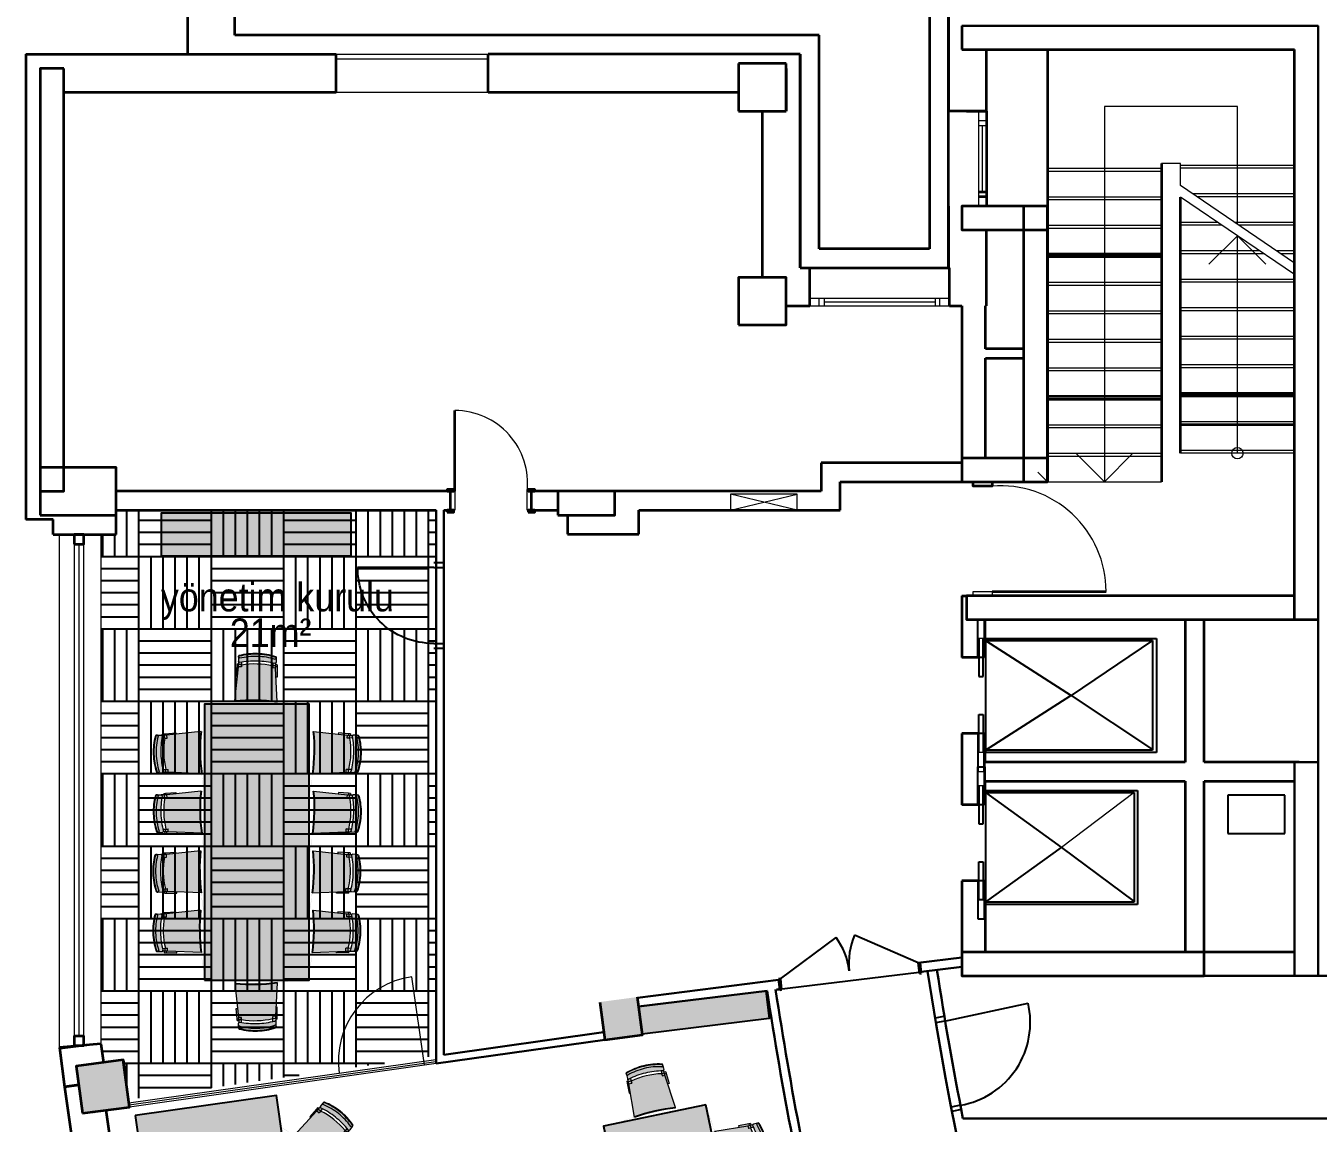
# Model space of a CAD drawing. Header units: millimetres. Extents: x -2729 to 15248, y -12439 to 5292.
# Drawn here: x 948 to 2308, y -7822 to -6667 of the extents above; entities that cross this region are included whole.
import ezdxf

# ---------------------------------------------------------------- set-up
doc = ezdxf.new("R2010")
doc.units = ezdxf.units.MM
doc.layers.add('0_штамп_Ном_пера__21', color=7, linetype='Continuous', lineweight=20, true_color=0x320033)
doc.layers.add('pencere_Ном_пера__135', color=7, linetype='Continuous', lineweight=35, true_color=0x583767)
for name, color, linetype, lineweight in [('0_штамп_Ном_пера__80', 7, 'Continuous', 13), ('CAM', 155, 'Continuous', 15), ('dk-olcu_Ном_пера__80', 7, 'Continuous', 13), ('DUVAR', 7, 'Continuous', 30), ('DUVAR 2_Ном_пера__60', 7, 'Continuous', 35), ('EXTERIOR_WALLS_Ном_пера__60', 7, 'Continuous', 35), ('kap __Ном_пера__60', 7, 'Continuous', 35), ('kap __Ном_пера__80', 7, 'Continuous', 13), ('KAPI_Ном_пера__60', 7, 'Continuous', 35), ('kolon_Ном_пера__60', 7, 'Continuous', 35), ('merdiven_Ном_пера__80', 7, 'Continuous', 13), ('pencere_Ном_пера__80', 7, 'Continuous', 13), ('Двери ArchiCAD_Ном_пера__60', 7, 'Continuous', 35), ('Стены внутренние_Ном_пера__60', 7, 'Continuous', 35)]:
    doc.layers.add(name, color=color, linetype=linetype, lineweight=lineweight)
for name, color, linetype in [('kapı ABD', 55, 'Continuous'), ('MOBILYA', 31, 'Continuous'), ('tefris', 39, 'Continuous')]:
    doc.layers.add(name, color=color, linetype=linetype)
doc.styles.add('Мой Ариал', font='arial.ttf', dxfattribs={"width": 0.9})

# ---------------------------------------------------------------- blocks, each defined once
blk = doc.blocks.new('sertyaet')
at = {"layer": 'kapı ABD', "color": 7}
for p, q in [((4408.905169430538, 2175.948132553147), (4399.666374105183, 2179.774966876204)), ((4410.818586592068, 2180.567530215823), (4401.57979126671, 2184.394364538884)), ((4408.905169430538, 2175.948132553147), (4482.8155320334, 2145.333457968668)), ((4376.377077684535, 2097.418372287605), (4367.138282359168, 2101.245206610665)), ((4378.290494846061, 2102.037769950284), (4369.051699520697, 2105.864604273344))]:
    blk.add_line(p, q, dxfattribs=at)
blk.add_arc((4409.355935714396, 2174.859886477371), 79.17147385156554, 246.8972202174689, 338.1027797896597, dxfattribs=at)
blk = doc.blocks.new('werthweh')
at = {"layer": 'tefris'}
h = blk.add_hatch(color=33, dxfattribs=at)
h.set_gradient(color1=(172, 159, 128), one_color=1, tint=1, name='CYLINDER')
edge = h.paths.add_edge_path()
edge.add_arc((3074.963479945199, 2907.706757010726), 1.000000000322502, 135.9198651219342, 209.0851883190068, ccw=False)
edge.add_line((3074.245112409204, 2908.40242078287), (3074.607665794523, 2908.775921569359))
edge.add_arc((3075.08507538859, 2908.313616648635), 0.6645643386708584, 135.9208749033025, 190.4980348977033)
edge.add_arc((3075.876435349044, 2908.437709668001), 1.465455549507305, 189.6311548908907, 216.7881603447243)
edge.add_arc((3131.601697050406, 2939.381490993477), 65.19265888915255, 209.2166267770967, 226.0513048660129)
edge.add_arc((3131.814921519279, 2939.175012697521), 65.19265889155162, 225.7904450153103, 242.6251231029097)
edge.add_arc((3102.678083287218, 2882.484034116503), 1.465455549671043, 235.0535896590864, 262.2105938187545)
edge.add_arc((3102.579487946735, 2881.689094732389), 0.6645643387304098, 261.3437119697361, 310.8879991276033)
edge.add_line((3103.014500121208, 2881.186690345095), (3102.692940090406, 2880.85462413371))
edge.add_arc((3101.974560293133, 2881.550275244649), 1.000000000639786, 242.75657152385412, 315.9208749672316, ccw=False)
edge.add_arc((3131.814921516385, 2939.1750127), 65.89265889140889, 225.7904451112644, 242.6251231022774, ccw=False)
edge.add_arc((3131.59940757435, 2939.383708032961), 65.89265888954323, 209.2166269307797, 226.0513049567278, ccw=False)
edge = h.paths.add_edge_path()
edge.add_ellipse((3209.650204902602, 2928.864554595355), major_axis=(-118.5714304107026, 67.18162519085979), ratio=0.4041072946590581, start_angle=46.37594376438021, end_angle=65.98905813693194)
edge.add_line((3136.602816991131, 2912.432165607031), (3110.312035887108, 2889.153905768165))
edge.add_line((3110.31203588689, 2889.153905768332), (3108.156896497069, 2891.240859101002))
edge.add_line((3108.156896498142, 2891.240859101214), (3106.556898943162, 2889.588585568839))
edge.add_arc((3149.815568538937, 2957.979411833838), 80.92352941115409, 214.155983761245, 237.6857661215534, ccw=False)
edge.add_line((3082.850365657447, 2912.54507222461), (3084.450363212749, 2914.197345757318))
edge.add_line((3084.450363212818, 2914.197345757544), (3082.295223822996, 2916.284299090214))
edge.add_line((3082.295223823836, 2916.284299090424), (3105.363241263338, 2944.022287008769))
edge.add_arc((3366.282977860762, 3152.490426610633), 333.9731638541579, 218.6239527454665, 219.3951087613593)
edge = h.paths.add_edge_path()
edge.add_arc((3105.662768793749, 2885.358986867364), 0.9999999998522109, -44.08063425837139, 58.30244060203199, ccw=False)
edge.add_line((3106.381130266091, 2884.663316834405), (3103.328303523682, 2881.510746501771))
edge.add_arc((3102.609923727191, 2882.206397612209), 0.9999999997303294, 315.9208749567206, 422.2309168647017)
edge.add_arc((3133.925108341763, 2941.354144676994), 65.92605708649384, 225.7905111407088, 242.0995007133053, ccw=False)
edge.add_arc((3133.709594398466, 2941.562840010133), 65.92605708363632, 209.7422491713375, 226.0512388350273, ccw=False)
edge.add_arc((3075.598843379081, 2908.362879378996), 1.000000000070661, 29.61083271740932, 135.9190590619381)
edge.add_line((3074.880485630215, 2909.058553257179), (3077.933308648033, 2912.211119745079))
edge.add_arc((3078.651688444467, 2911.515468634189), 1.000000000003936, 33.53932524433611, 135.9208749358668, ccw=False)
edge.add_arc((3150.658198421584, 2959.06519790407), 85.28971260177101, 213.4377279427269, 226.0216417953086)
edge.add_arc((3150.873712361185, 2958.856502569679), 85.28971260111754, 225.8201081957324, 238.404021754937)
edge = h.paths.add_edge_path()
edge.add_arc((3131.601697050415, 2939.381490993484), 65.19265888916432, 209.2166267770984, 226.0513048660115, ccw=False)
edge.add_arc((3075.876435348687, 2908.437709667294), 1.46545554879815, 188.1927807105479, 216.7881603309657, ccw=False)
edge.add_arc((3075.085075388967, 2908.313616648809), 0.6645643388196559, 135.9208749366627, 187.3259007134366, ccw=False)
edge.add_line((3074.607665794523, 2908.775921569359), (3074.880463582784, 2909.058530489602))
edge.add_line((3074.880463582784, 2909.058530489602), (3074.880485624161, 2909.058553251125))
edge.add_arc((3075.598843377799, 2908.362879378564), 0.9999999995867733, 29.869738392917327, 135.9190594835396, ccw=False)
edge.add_arc((3133.709594394, 2941.562840014743), 65.92605708385638, 209.7383219667484, 226.0512388406021)
edge.add_arc((3133.925108339655, 2941.35414467888), 65.92605708637612, 225.7905111431648, 242.1034279162774)
edge.add_arc((3102.609923727279, 2882.206397612728), 1.000000000027572, -44.07912506819417, 61.97201178499017, ccw=False)
edge.add_line((3103.328303523682, 2881.510746501771), (3103.014500119811, 2881.186690344628))
edge.add_arc((3102.579487945973, 2881.689094732401), 0.6645643386766952, 264.51585215946847, 310.8879990593118, ccw=False)
edge.add_arc((3102.678083287645, 2882.484034116829), 1.465455550183933, 235.0535896527054, 263.6489706465581, ccw=False)
edge.add_arc((3131.814921519271, 2939.175012697509), 65.19265889153615, 225.7904450153082, 242.6251231029117, ccw=False)
h.paths.add_polyline_path([(3117.495961682261, 2895.514663580959), (3118.486941973532, 2894.555036732847), (3110.568087234714, 2887.09620402885), (3109.407627563312, 2888.219948131278), (3110.31203588689, 2889.153905768332)], flags=17)
h.paths.add_polyline_path([(3087.430830770724, 2924.628569369356), (3088.421811061766, 2923.668942521012), (3082.295223823836, 2916.284299090424), (3081.390815499792, 2915.350341452903), (3080.230355828156, 2916.474085554864)], flags=17)
h.paths.add_polyline_path([(3079.999513277638, 2913.913581859706), (3078.839053606237, 2915.037325961202), (3080.230355828156, 2916.474085554864), (3081.390815499792, 2915.350341452903)], flags=17)
h.paths.add_polyline_path([(3109.407627563312, 2888.219948131278), (3110.568087234714, 2887.09620402885), (3109.176785012329, 2885.659444435884), (3108.016325340461, 2886.783188537382)], flags=17)
edge = h.paths.add_edge_path()
edge.add_line((3106.489606700458, 2889.375344498934), (3108.572908110538, 2887.357956277358))
edge.add_line((3108.572908110538, 2887.357956277358), (3106.662428913026, 2885.385056880456))
edge.add_arc((3105.662768793596, 2885.358986867037), 0.9999999999895637, 1.493870990475127, 58.5032485309781)
edge.add_arc((3150.873712375544, 2958.85650254446), 85.2897125873838, 237.04131516381898, 238.401667317626, ccw=False)
edge.add_line((3104.473196922889, 2887.293053501206), (3106.489606700459, 2889.375344498934))
h = blk.add_hatch(color=33, dxfattribs=at)
h.set_gradient(color1=(172, 159, 128), one_color=1, tint=1, name='CYLINDER')
h.paths.add_polyline_path([(3084.378525233914, 2914.266910869083), (3082.639397456166, 2912.470961377177), (3080.556096047251, 2914.48834960015), (3082.295223823836, 2916.284299090424)])
h.paths.add_polyline_path([(3080.556096047251, 2914.48834960015), (3082.639397456166, 2912.470961377177), (3080.622987678595, 2910.38867038038, -0.0059357249099136), (3079.487126840599, 2912.065052738332, 0.254011277546088), (3078.645616849041, 2912.515450201617)])
h.paths.add_polyline_path([(3110.31203588689, 2889.153905768332), (3108.572908110538, 2887.357956277358), (3106.489606700458, 2889.375344498934), (3108.228734477278, 2891.171293990607)])
at = {"layer": 'tefris', "color": 250, "lineweight": 9}
for p, q in [((3105.201957106093, 2943.89478611815), (3082.295223826507, 2916.284299090612)), ((3080.230355829217, 2916.474085556069), (3087.430830772392, 2924.628569371013)), ((3087.430830772392, 2924.628569371013), (3088.421811064296, 2923.668942521589)), ((3074.880463584571, 2909.058530490202), (3077.933308649825, 2912.211119746213)), ((3074.880463584571, 2909.058530490202), (3077.933308649825, 2912.211119746213)), ((3082.295223826507, 2916.284299090612), (3078.645616851137, 2912.515450202613)), ((3078.839053608769, 2915.037325962233), (3080.230355829217, 2916.474085556069)), ((3078.839053608769, 2915.037325962233), (3079.999513279859, 2913.913581860421)), ((3080.230355829217, 2916.474085556069), (3081.390815502146, 2915.35034145281)), ((3082.639397458903, 2912.470961378327), (3080.55609604831, 2914.488349600613)), ((3080.669465022848, 2910.436666256242), (3084.378525236094, 2914.266910869295)), ((3084.450363214976, 2914.197345758908), (3082.295223826507, 2916.284299090612)), ((3082.850365660987, 2912.545072225707), (3084.450363214976, 2914.197345758908)), ((3136.838648446657, 2912.640974385538), (3110.312035889456, 2889.153905768988)), ((3074.880463584571, 2909.058530490202), (3074.245100150561, 2908.402408122237)), ((3103.328303525745, 2881.510746501984), (3106.38114859104, 2884.663335758036)), ((3103.328303525745, 2881.510746501984), (3106.38114859104, 2884.663335758036)), ((3104.519674267669, 2887.341049376324), (3108.22873447999, 2891.17129399043)), ((3108.572908112855, 2887.35795627729), (3106.489606702423, 2889.375344499744)), ((3106.556898945484, 2889.588585569274), (3108.156896500693, 2891.240859101056)), ((3110.312035889456, 2889.153905768988), (3106.662428915254, 2885.385056880188)), ((3109.176785013898, 2885.659444436984), (3108.016325344056, 2886.783188538079)), ((3110.312035889456, 2889.153905768988), (3108.156896500693, 2891.240859101056)), ((3109.176785013898, 2885.659444436984), (3110.568087237272, 2887.096204028488)), ((3110.568087237272, 2887.096204028488), (3109.407627565014, 2888.219948131102)), ((3110.568087237272, 2887.096204028488), (3118.486941976303, 2894.555036732775)), ((3118.486941976303, 2894.555036732775), (3117.49596168452, 2895.514663582326)), ((3103.328303525745, 2881.510746501984), (3102.692940092204, 2880.854624133162))]:
    blk.add_line(p, q, dxfattribs=at)
for centre, radius, start, end in [((3107.510810516947, 2941.979271581456), 3, 136.3315956124872, 140.3195802875353), ((3078.651688446715, 2911.515468635287), 1, 33.33849894069846, 135.9208749458433), ((3150.658198423319, 2959.065197904264), 85.28971260092196, 213.4400825717848, 226.0216417446789), ((3149.815568541346, 2957.979411834905), 80.92352941175771, 214.1559837553538, 237.6857661175508), ((3074.963479946792, 2907.706757011299), 1, 135.9208749458433, 209.0851779133031), ((3131.599407578018, 2939.383708033319), 65.89265889045396, 209.2166267595225, 226.0513048900678), ((3075.085075391878, 2908.313616648886), 0.6645643387296895, 140.9537506679857, 187.3258982091408), ((3075.876435350207, 2908.437709669726), 1.465455548318734, 188.1927796162741, 216.7881602468465), ((3131.601697054548, 2939.381490993586), 65.19265889045396, 209.2166267595225, 226.0513048900678), ((3075.598843380883, 2908.362879379349), 1, 29.61083361709276, 135.9208749458433), ((3133.709594400749, 2941.56284001241), 65.92605708526092, 209.7422491520582, 226.0512388026402), ((3150.873712364109, 2958.856502569352), 85.28971260092196, 225.8201081412654, 238.4016673079449), ((3131.814921517761, 2939.175012699334), 65.89265889045396, 225.7904450189759, 242.6251231087378), ((3131.814921517761, 2939.175012699334), 65.19265889045396, 225.7904450189759, 242.6251231087378), ((3133.925108340076, 2941.354144678664), 65.92605708526092, 225.7905110805637, 242.0995007247601), ((3105.662768795224, 2885.358986868734), 1, 315.9208749458434, 58.50325093625437), ((3101.974560295382, 2881.550275244829), 1, 242.7565719802266, 315.9208749458434), ((3102.678083292972, 2882.484034114922), 1.465455548318734, 235.0535896366317, 263.6489702812406), ((3102.579487948534, 2881.689094732097), 0.6645643387296895, 264.5158516753202, 310.8879992007007), ((3102.609923729392, 2882.206397612795), 1, 315.9208749458434, 62.23091626661753)]:
    blk.add_arc(centre, radius, start, end, dxfattribs=at)
at = {"layer": 'tefris'}
blk.add_arc((3253.509485701989, 3061.137188825556), 188.8470544351489, 218.3166343154709, 231.8439089461342, dxfattribs=at)
blk = doc.blocks.new('eetyyhet')
h = blk.add_hatch(color=256)
h.dxf.hatch_style = 1
h.set_gradient(color1=(127, 95, 63), color2=(226, 212, 197), one_color=1, tint=0.8299999833106995, name='SPHERICAL')
h.paths.add_polyline_path([(1629.262219303519, 4792.727208262066), (1629.262219303521, 4502.480572165319), (1519.262219303519, 4502.480572165319), (1519.262219303519, 4792.727208262068)])
at = {"layer": 'MOBILYA', "color": 7}
blk.add_lwpolyline([(1519.262219303519, 4502.480572165319), (1629.262219303519, 4502.480572165319), (1629.262219303519, 4792.727208262066), (1519.262219303519, 4792.727208262068)], close=True, dxfattribs=at)
at = {"color": 183, "xscale": -1}
for p, rotation in [((1506.160933884053, 9075.048355979703), 134.0746321733803), ((5912.521793389321, 4809.044731043678), 44.07463217338869), ((5912.521793389315, 4746.343220299043), 44.07463217338869), ((5912.02968330579, 4683.572476803723), 44.07463217338869), ((5912.029683305793, 4620.870966059257), 44.07463217338869)]:
    blk.add_blockref('werthweh', p, dxfattribs=dict(at, rotation=rotation))
at = {"color": 183}
for p, rotation in [((-2763.323120920099, 4809.044731043788), 315.9253678266096), ((-2763.323120920104, 4746.343220299153), 315.9253678266096), ((-2763.815231003631, 4683.572476803834), 315.9253678266096), ((-2763.815231003624, 4620.870966059364), 315.9253678266096), ((1506.160933883268, 220.1594244476864), 45.92536782660955)]:
    blk.add_blockref('werthweh', p, dxfattribs=dict(at, rotation=rotation))
blk = doc.blocks.new('ryyryr')
h = blk.add_hatch(color=256)
h.dxf.hatch_style = 1
h.set_gradient(color1=(127, 95, 63), color2=(226, 212, 197), one_color=1, tint=0.8299999833106995, name='SPHERICAL')
h.paths.add_polyline_path([(1080.193665658878, 4809.553351685255), (1087.210444760196, 4760.04815184682), (1235.726044275499, 4781.098489150775), (1228.709265174181, 4830.603688989209)])
h = blk.add_hatch(color=256)
h.dxf.hatch_style = 1
h.set_gradient(color1=(127, 95, 63), color2=(226, 212, 197), one_color=1, tint=0.8299999833106995, name='SPHERICAL')
h.paths.add_polyline_path([(1181.086789182903, 4596.530507329219), (1260.295108924398, 4607.757353891328), (1235.726044275499, 4781.098489150775), (1156.517724534004, 4769.871642588667)])
at = {"layer": 'MOBILYA', "color": 7}
for points in [[(1080.193665658878, 4809.553351685255), (1087.210444760196, 4760.04815184682), (1235.726044275499, 4781.098489150775), (1228.709265174181, 4830.603688989209)], [(1181.086789182903, 4596.530507329219), (1260.295108924398, 4607.757353891328), (1235.726044275499, 4781.098489150775), (1156.517724534004, 4769.871642588667)]]:
    blk.add_lwpolyline(points, close=True, dxfattribs=at)
at = {"color": 183, "rotation": 323.4731526087931}
blk.add_blockref('werthweh', (-3101.893238153521, 4192.010121638296), dxfattribs=at)

msp = doc.modelspace()

# ---------------------------------------------------------------- hatches: boundary and pattern name
at = {"true_color": 0xaeaea2}
h = msp.add_hatch(dxfattribs=at)
h.set_pattern_fill('AR-PARQ1', color=253, scale=0.25)
h.set_pattern_definition([(90, (-3.637978807091713e-12, -12635.68044379394), (-76.2, 76.2), [76.2, -76.2]), (90, (12.69999999999641, -12635.68044379394), (-76.2, 76.2), [76.2, -76.2]), (90, (25.39999999999645, -12635.68044379394), (-76.2, 76.2), [76.2, -76.2]), (90, (38.09999999999627, -12635.68044379394), (-76.2, 76.2), [76.2, -76.2]), (90, (50.79999999999632, -12635.68044379394), (-76.2, 76.2), [76.2, -76.2]), (90, (63.49999999999636, -12635.68044379394), (-76.2, 76.2), [76.2, -76.2]), (90, (76.19999999999641, -12635.68044379394), (-76.2, 76.2), [76.2, -76.2]), (0, (-3.637978807091713e-12, -12559.48044379393), (76.2, -76.2), [76.2, -76.2]), (0, (-3.637978807091713e-12, -12546.78044379394), (76.2, -76.2), [76.2, -76.2]), (0, (-3.637978807091713e-12, -12534.08044379394), (76.2, -76.2), [76.2, -76.2]), (0, (-3.637978807091713e-12, -12521.38044379394), (76.2, -76.2), [76.2, -76.2]), (0, (-3.637978807091713e-12, -12508.68044379394), (76.2, -76.2), [76.2, -76.2]), (0, (-3.637978807091713e-12, -12495.98044379393), (76.2, -76.2), [76.2, -76.2]), (0, (-3.637978807091713e-12, -12483.28044379394), (76.2, -76.2), [76.2, -76.2])])
h.paths.add_polyline_path([(1042.808442850214, -7176.87086107568), (1379.673054464005, -7176.870861075665), (1379.673054464005, -7751.092587320951), (1055.799679990154, -7796.997824203102), (1050.317538058709, -7755.356821482044), (1029.383348560751, -7758.11285975507), (1026.784305139819, -7738.371164576252), (1026.784305125253, -7202.492994731349), (1042.808442850244, -7202.513001645978)])
h = msp.add_hatch(color=256)
h.dxf.hatch_style = 1
h.set_gradient(color1=(127, 95, 63), color2=(226, 212, 197), one_color=1, tint=0.8299999833106995, name='SPHERICAL')
h.paths.add_polyline_path([(1090.107072863396, -7224.821664574457), (1290.107072863396, -7224.821664574457), (1290.107072863396, -7179.821664574457), (1090.107072863396, -7179.821664574457)])
h = msp.add_hatch(color=256)
h.dxf.hatch_style = 1
h.set_gradient(color1=(127, 95, 63), color2=(226, 212, 197), one_color=1, tint=0.8299999833106995, name='SPHERICAL')
h.paths.add_polyline_path([(1245.886398970959, -7381.028903833281), (1245.886398970962, -7671.275539930028), (1135.88639897096, -7671.275539930028), (1135.88639897096, -7381.028903833279)])
h = msp.add_hatch(color=256)
h.dxf.hatch_style = 1
h.set_gradient(color1=(127, 95, 63), color2=(226, 212, 197), one_color=1, tint=0.8299999833106995, name='SPHERICAL')
h.paths.add_polyline_path([(1592.775801121102, -7699.022039236007), (1726.573959860837, -7682.703891630294), (1730.141253301207, -7711.892936458692), (1596.343094561473, -7728.211084064405)])
h = msp.add_hatch(color=7)
h.paths.add_polyline_path([(1007.350191767643, -7811.444956453735), (1056.922364646084, -7804.918656177288), (1050.396064371478, -7755.34648329699), (1000.823891493051, -7761.872783573431)])
h.paths.add_polyline_path([(1556.948689931315, -7734.045812904573), (1596.606428234106, -7728.824772609404), (1591.385387927116, -7689.167034313923), (1551.72764963892, -7694.388074609094)])
h.paths.add_polyline_path([(1133.686679382251, -8429.819124634872), (1181.98290232634, -8416.878190795738), (1169.041968490822, -8368.581967850761), (1120.745745532196, -8381.522901689888)])
h.paths.add_polyline_path([(1339.656366351697, -9026.41279542078), (1385.850277603702, -9007.27865098531), (1366.716133174657, -8961.084739740587), (1320.522221922594, -8980.21888417597)])
h.paths.add_polyline_path([(1621.735054260232, -9591.018085694639), (1665.036263181881, -9566.018121178056), (1640.036298663497, -9522.716912261834), (1596.735089741818, -9547.716876778399)])
h.paths.add_polyline_path([(1975.09629855293, -10113.97444240205), (2014.763909457597, -10083.5364141291), (1984.325881182853, -10043.86880323258), (1944.65827027817, -10074.30683150462)])
h.paths.add_polyline_path([(2393.693990333744, -10586.33393728817), (2429.049279398674, -10550.97864836239), (2393.693990464697, -10515.62335930383), (2358.33870141432, -10550.97864823052)])
h.paths.add_polyline_path([(2870.365807036021, -11000.01436843431), (2900.803835456285, -10960.34675765056), (2861.13622466799, -10929.90872923028), (2830.698196247741, -10969.57634001403)])
h.paths.add_polyline_path([(3396.955761770452, -11347.93754895867), (3434.455708788167, -11282.98573572444), (3391.154499968364, -11257.98577104689), (3353.654552950636, -11322.93758428114)])
at = {"layer": 'EXTERIOR_WALLS_Ном_пера__60', "linetype": 'Continuous'}
h = msp.add_hatch(dxfattribs=at)
h.set_pattern_fill('КИРПИЧ_ОБЫКНОВЕННЫЙ_0002', color=256, scale=0.09999985860578, angle=3.801e-12, style=0, pattern_type=2)
h.set_pattern_definition([(45.00000000000378, (-3877.010405512806, 44984.85107721344), (-9.192374820745883, 9.192374820744664), [])])
h.paths.add_polyline_path([(1007.479720830098, -7811.427903630442), (1007.514343818296, -7811.68669133119), (1032.283006233625, -7808.293817561644), (1032.26574038155, -7808.164762299763)], flags=0)

# ---------------------------------------------------------------- linework, layer by layer
for p, q in [((1949.552175844812, -7331.870635343882), (1949.552175844812, -7291.870691988818)), ((1957.807164671972, -7331.870635343889), (1957.807165224945, -7291.870699562182)), ((1950.822174025186, -7311.870663665954), (1950.822174025186, -7351.870607021002)), ((1955.267167758309, -7351.870607021002), (1955.26716775828, -7311.870663665947)), ((1957.807126924363, -7311.870663343069), (2137.80687201564, -7311.870663343063)), ((1957.807126924363, -7311.870663343069), (1957.807126924377, -7431.676945479296)), ((1957.807126924363, -7313.991475854636), (2133.553388069671, -7313.991475854614)), ((1957.807126924363, -7313.991475854636), (2047.806999440884, -7371.870578374334)), ((2133.553388069671, -7313.991475854614), (2047.806999440884, -7371.870578374334)), ((2133.553388069671, -7313.991475854614), (2133.553388069671, -7429.246645825848)), ((2137.80687201564, -7311.677115413854), (2137.806872015655, -7431.676945479288)), ((1955.26716775828, -7331.870635343882), (1950.822174025186, -7331.870635343889)), ((1955.26716775828, -7331.870635343882), (1950.822174025186, -7331.870635343889)), ((1953.044670920845, -7331.870635343882), (1953.094670852424, -7331.870635343882)), ((1957.807164148103, -7331.870635343882), (1956.537165953207, -7331.870635343882)), ((1950.822174025186, -7351.870607021002), (1955.267167758309, -7351.870607021002)), ((1957.807126924363, -7429.246645825863), (2047.533773940606, -7371.694868898912)), ((2047.806999440884, -7371.870578374334), (2133.553388069671, -7428.614775495777)), ((1950.822174025172, -7431.870493731293), (1950.822174025172, -7391.870550377061)), ((1950.822174025172, -7391.870550377061), (1955.267167758294, -7391.870550377061)), ((1955.267167758294, -7391.870550377061), (1955.267167758294, -7431.870493731288)), ((1949.552175844826, -7411.870522054173), (1949.552175844826, -7451.870465409315)), ((1955.267167758294, -7411.87052205418), (1950.822174025172, -7411.870522054173)), ((1955.267167758294, -7411.87052205418), (1950.822174025172, -7411.870522054173)), ((1953.044670920815, -7411.87052205418), (1953.094670852409, -7411.870522054173)), ((1957.807164148089, -7411.870522054166), (1956.537165953191, -7411.870522054173)), ((1957.807163260437, -7441.87048923008), (1957.80716362422, -7411.870522054173)), ((2133.553388069671, -7429.246645825848), (1957.807126924363, -7429.246645825863)), ((2137.806872015655, -7431.676945479288), (1957.807126924377, -7431.676945479296)), ((1949.552173851228, -7486.870418156008), (1949.552173851199, -7446.870474800859)), ((1949.552173851199, -7446.870474800859), (1956.537163959609, -7446.870474800852)), ((1957.80716267836, -7486.870418156008), (1957.80716298395, -7461.870461206329)), ((1950.822172060693, -7466.870446477966), (1950.822172060678, -7506.870389833034)), ((1955.267165735593, -7506.870389833027), (1955.267165735564, -7466.87044647798)), ((1957.807126778843, -7471.870439148261), (2117.806900188468, -7471.870439148237)), ((1957.807126778843, -7471.870439148261), (1957.807126778843, -7591.676721284486)), ((1957.807126778843, -7473.991251659803), (2114.02602554559, -7473.991251659789)), ((1957.807126778843, -7473.991251659803), (2037.807013490961, -7531.870354180522)), ((2114.02602554559, -7473.991251659789), (2114.026025545576, -7589.246421630122)), ((2117.806900188468, -7471.676891219117), (2117.806900188468, -7591.676721284471)), ((2272.806683307888, -7476.870431992233), (2212.806768248378, -7476.870431992233)), ((2212.806768248378, -7476.870431992233), (2212.806768248407, -7516.870375348291)), ((2272.806683307917, -7516.870375348291), (2272.806683307888, -7476.870431992233)), ((1955.267165735593, -7486.870418156008), (1950.822172060693, -7486.870418156002)), ((1955.267165735593, -7486.870418156008), (1950.822172060693, -7486.870418156002)), ((1953.044668898128, -7486.870418156008), (1953.094668829693, -7486.870418156008)), ((1957.807162169043, -7486.870418156008), (1956.537163959594, -7486.870418156002)), ((1950.822172060678, -7506.870389833034), (1955.267165735593, -7506.870389833027)), ((2212.806768248407, -7516.870375348291), (2272.806683307917, -7516.870375348291)), ((1957.807126778843, -7589.24642163013), (2037.564146356915, -7531.694644705007)), ((2037.807013490961, -7531.870354180522), (2114.026025545576, -7588.614551300961)), ((1950.822172060693, -7586.870276543326), (1950.822172060663, -7546.870333186351)), ((1950.822172060663, -7546.870333186351), (1955.267165735593, -7546.870333186357)), ((1955.267165735593, -7546.870333186357), (1955.267165735593, -7586.870276543326)), ((1949.552173851228, -7566.870304864379), (1949.552173851228, -7606.870248221348)), ((1955.267165735578, -7566.870304864379), (1950.822172060663, -7566.870304864379)), ((1955.267165735578, -7566.870304864379), (1950.822172060663, -7566.870304864379)), ((1953.044668898142, -7566.870304864387), (1953.094668829708, -7566.870304864379)), ((1957.807162169072, -7566.870304864379), (1956.537163959579, -7566.870304864379)), ((1956.537163959609, -7606.870248221341), (1956.537163959579, -7566.870304864379)), ((1955.267165735593, -7586.870276543326), (1950.822172060693, -7586.870276543326)), ((2114.026025545576, -7589.246421630122), (1957.807126778843, -7589.24642163013)), ((2117.806900188468, -7591.676721284471), (1957.807126778843, -7591.676721284486)), ((1949.552173851228, -7606.870248221348), (1956.537163959609, -7606.870248221341)), ((1737.815627133906, -7681.328693802529), (1888.035626807028, -7662.952218751743))]:
    msp.add_line(p, q)
at = {"layer": '0_штамп_Ном_пера__21', "linetype": 'Continuous'}
for p, q in [((2282.807361054914, -6916.659331237627), (2282.80343779134, -6691.871537901039)), ((2282.807361054914, -6916.659331237627), (2282.80343779134, -6691.871537901039)), ((2012.813855271957, -7136.87090690578), (2022.813841251058, -7146.870891992604)), ((1951.457174395935, -7146.870897862469), (1957.807165385016, -7146.870897862477)), ((2022.811747247989, -7146.875431346094), (2142.811577308818, -7146.873336953729)), ((2022.811747247989, -7146.875431346094), (2142.811577308818, -7146.873336953729)), ((1507.807819304212, -7156.870889100223), (1507.807819304227, -7176.870861075657)), ((1537.807777241421, -7156.870879488699), (1517.807805283283, -7156.870879488691)), ((1689.460181507365, -7159.869663431084), (1689.459884794265, -7176.869639355869)), ((1689.459884794265, -7176.869639355869), (1759.460082385889, -7159.870885159033)), ((1759.460082385889, -7159.870885159033), (1689.460181507365, -7159.869663431084)), ((1759.459785672774, -7176.870861082919), (1689.460181507365, -7159.869663431084)), ((1759.459785672774, -7176.870861082919), (1759.460082385889, -7159.870885159033)), ((1689.459884794265, -7176.869639355869), (1759.459785672774, -7176.870861082919)), ((1951.45717439592, -7266.870727927912), (1957.807165385016, -7266.870727927917)), ((1949.552175844812, -7291.870691988818), (1956.537165953191, -7291.870691988827)), ((1955.26716775828, -7311.870663665947), (1950.822174025186, -7311.870663665954)), ((1955.267167758294, -7431.870493731288), (1950.822174025172, -7431.870493731293)), ((1949.552175844826, -7451.870465409315), (1956.537165953191, -7451.870465409324)), ((1955.267165735564, -7466.87044647798), (1950.822172060693, -7466.870446477966)), ((2114.02602554559, -7473.991251659789), (2037.807013490961, -7531.870354180522)), ((983.5683726198291, -7743.59545946269), (1023.273314853107, -7738.746430768332))]:
    msp.add_line(p, q, dxfattribs=at)
at = {"layer": '0_штамп_Ном_пера__80', "linetype": 'Continuous'}
for p, q in [((1274.415556540068, -6696.871527289019), (1434.415329964245, -6696.871527996598)), ((1274.415556525516, -6701.87152020861), (1434.415329949693, -6701.871520916173)), ((1274.415556540068, -6736.87147032404), (1434.415329964216, -6736.871471031614)), ((983.1679249543924, -7742.163426940685), (983.1606563266504, -7202.127753730928)), ((1026.784305125253, -7202.492994730862), (1026.784305125296, -7738.371164574448))]:
    msp.add_line(p, q, dxfattribs=at)
at = {"layer": 'CAM', "linetype": 'Continuous'}
msp.add_line((1003.806955923089, -7730.238074959465), (1003.80008569713, -7212.464283655236), dxfattribs=at)
at = {"layer": 'CAM'}
for p, q in [((1367.173456875151, -7760.944217386641), (1353.981912164672, -7667.874441690386)), ((1379.1117121359, -7755.212130637251), (1056.361022317979, -7800.958240190213)), ((1379.392383299952, -7757.192338630788), (1056.641693482032, -7802.938448183751)), ((1379.673054464005, -7759.172546624325), (1056.922364646084, -7804.918656177288))]:
    msp.add_line(p, q, dxfattribs=at)
msp.add_arc((1366.612114547046, -7756.983801399567), 89.99999999999983, 98.06726539156664, 188.0672653915261, dxfattribs=at)
at = {"layer": 'dk-olcu_Ном_пера__80', "linetype": 'Continuous'}
for p, q in [((962.80859247423, -6711.871505191759), (987.8085573127571, -6711.871505191759)), ((1772.807384892683, -6921.871209579919), (1762.807461399465, -6921.871209521712)), ((2282.81085543049, -7116.870935984442), (2282.807571999173, -6928.745536629634)), ((1097.064302122915, -7156.870531955834), (1042.808442850229, -7156.870531955842))]:
    msp.add_line(p, q, dxfattribs=at)
at = {"layer": 'DUVAR', "linetype": 'Continuous'}
for p, q in [((1379.673054464005, -7176.870861075666), (1379.673054464005, -7759.172546624325)), ((1387.673054464005, -7176.870861075666), (1387.673054464005, -7749.958681529362)), ((2307.806670607136, -7666.870173582717), (2307.806670607122, -7641.870208987028)), ((1932.807164414159, -7647.400766376804), (1886.875030729421, -7653.019663396619)), ((1890.010352059875, -7662.619486498508), (1932.80716441417, -7657.475297931522)), ((1932.807164414165, -7657.475297931523), (1932.807164414165, -7666.870174106602)), ((1932.807164414165, -7666.870174106602), (2187.806803293435, -7666.870173582724)), ((1937.807189061332, -7666.870173582739), (2307.806670607136, -7666.870173582717)), ((1591.478466002996, -7689.874032477289), (1739.968206467279, -7670.990836316692)), ((1592.690702936244, -7699.081886140607), (1727.885121472598, -7682.543496684927)), ((1379.673054464005, -7759.172546624324), (1556.948689858367, -7734.045812914176)), ((1387.673054464005, -7749.958681529361), (1555.826005202156, -7726.124980940026)), ((1933.954722951904, -7816.869972698666), (2542.470779928887, -7816.870299676191))]:
    msp.add_line(p, q, dxfattribs=at)
for points in [[(1932.807208651847, -6667.072126417439), (2307.806587295011, -6667.072126417412), (2307.90472979726, -7441.870492211382), (2307.90472979726, -7441.870492211382)], [(2731.532594499606, -7666.870173582717), (2307.806670607136, -7666.870173582717)]]:
    msp.add_lwpolyline(points, dxfattribs=at)
msp.add_lwpolyline([(2282.806706001425, -7666.870173582712), (2307.806670607136, -7666.870173582717), (2307.806670607107, -7441.870492211382), (2282.806706001425, -7441.870492211375)], close=True, dxfattribs=at)
for radius, start, end in [(3977.941154943744, 188.7697496240727, 214.9419176444774), (3967.941154943743, 188.7745792858831, 191.0651457520925), (4147.941154943742, 188.6971997567022, 193.0325659224862), (4138.941154943742, 188.6971997567022, 193.0325659224862)]:
    msp.add_arc((5828.130255317311, -7055.322907690314), radius, start, end, dxfattribs=at)
at = {"layer": 'DUVAR 2_Ном_пера__60', "linetype": 'Continuous'}
for p, q in [((1918.623399985107, -6016.872488725639), (1918.623399985135, -6756.871440274895)), ((1918.62339998515, -6921.871209521698), (1918.623399985122, -6346.872015891427)), ((1898.623428303439, -6396.871945085636), (1898.623428303482, -6901.871237841848)), ((1117.808298192099, -6436.871889724126), (1117.808298192115, -6696.871526807916)), ((1167.808227388999, -6676.871555112699), (1167.808227388985, -6486.871818759077)), ((1782.807433066536, -6676.871554898024), (1167.808227388999, -6676.871555112699)), ((1782.807433066536, -6901.871237841864), (1782.807433066536, -6676.871554898024)), ((1932.807208651847, -6667.072126417437), (1932.807208651847, -6691.871540294857)), ((947.8086155938178, -6696.871526866139), (947.808540782538, -7156.870873284169)), ((947.8086155938178, -6696.871526866139), (1274.41555655462, -6696.871526753333)), ((1274.415556336356, -6736.871469788341), (1274.41555655462, -6696.871526753333)), ((1762.807461399465, -6696.871525838359), (1434.415329964245, -6696.871525838381)), ((1434.415329760518, -6736.871469788333), (1434.415329964245, -6696.871525838381)), ((1762.807461399465, -6921.871209521712), (1762.807461399465, -6696.871525838359)), ((1762.80746139945, -6696.871526583236), (1762.807461399465, -6921.871209521712)), ((1932.807208651833, -6691.822092352099), (2282.80670600137, -6691.822092352074)), ((1958.623343959621, -6756.871440274887), (1958.623343959621, -6691.871540294851)), ((2022.803806002568, -6691.876075749342), (2022.811747247989, -7146.875431346094)), ((2022.803806002568, -6691.876075749342), (2022.811747247989, -7146.875431346094)), ((2282.666283527208, -6691.871540294831), (2282.666283527245, -7291.870699562151)), ((1747.807454702207, -6706.871519649132), (1697.807525505337, -6706.871519649126)), ((1697.807525505337, -6706.871519649126), (1697.807525505337, -6756.871448843237)), ((1747.807454702193, -6756.871448843237), (1747.807454702207, -6706.871519649132)), ((1747.807482030646, -6711.871505191709), (1747.807482030646, -6756.871448843237)), ((987.8085530344944, -6736.871469788361), (1274.415556336356, -6736.871469788341)), ((1434.415329760518, -6736.871469789235), (1697.807525505337, -6736.871469788312)), ((1697.807525505337, -6756.871448843237), (1747.807454702193, -6756.871448843237)), ((1722.807517439516, -6756.871448843237), (1722.80751743953, -6931.871204375586)), ((1958.623343959621, -6756.871440274887), (1918.623399985135, -6756.871440274895)), ((1937.807201270301, -6756.871440274895), (1957.807173257544, -6756.871440274895)), ((1958.623343959621, -6756.871440274887), (1958.62334395965, -6856.871298663215)), ((2142.805730444842, -6811.87381140604), (2142.811577308818, -7146.873336953729)), ((2142.805730444842, -6811.87381140604), (2142.811577308818, -7146.873336953729)), ((1950.623355286977, -6841.871319904668), (1958.62334395965, -6841.871319904661)), ((1958.62334395965, -6846.871312824142), (1950.623355286977, -6846.871312824142)), ((2162.811025369617, -7116.873030375884), (2162.806320290979, -6847.291896156273)), ((1918.62339998515, -6856.871298663215), (1918.62339998515, -6921.871210444841)), ((1958.62334395965, -6856.871298663215), (1950.623355286977, -6856.871298663215)), ((1958.623343959636, -6961.871154633081), (1958.62334395965, -6881.871270619426)), ((1898.623428303482, -6901.871237841848), (1782.807433066536, -6901.871237841864)), ((2022.807558441415, -6906.875771250771), (2142.807388502286, -6906.873676858413)), ((1762.807461399465, -6921.871209521712), (1918.62339998515, -6921.871209521698)), ((1772.807384659867, -6961.871153531687), (1772.807384892683, -6921.871209579919)), ((1919.807176472761, -6961.871154406615), (1919.807176734696, -6921.87121045665)), ((2022.807610799118, -6909.8757670021), (2142.807440874541, -6909.873672609749)), ((1747.807454702207, -6961.871153382533), (1772.807384659867, -6961.871153531687)), ((1919.807176472761, -6961.871154406615), (1932.807200895707, -6961.871154484818)), ((1932.807200895707, -6961.871154484818), (1932.807200822946, -7126.870928145327)), ((1957.807165472313, -7006.871089970008), (1957.807165501402, -6961.871154633072)), ((1997.807105357756, -7006.871089970008), (1957.807165472313, -7006.871089970008)), ((1957.807165428643, -7121.870934699234), (1957.807165472298, -7016.871075958148)), ((1957.807165443194, -7016.871075958142), (1997.807105357726, -7016.871075958142)), ((2022.810176472788, -7056.875558810482), (2142.810006504526, -7056.873464419011)), ((2282.809755860184, -7053.871025210857), (2162.80992579937, -7053.873119602307)), ((2282.809808217931, -7056.871020960351), (2162.809978157103, -7056.873115352727)), ((2022.810228815953, -7059.875554560885), (2142.810058847707, -7059.873460168535)), ((2282.810331824203, -7086.870978472803), (2162.810501763375, -7086.873072863352)), ((1932.807200822946, -7126.870928145327), (1784.807403495618, -7126.870928145332)), ((1784.807403495618, -7126.870928145332), (1784.807403495618, -7156.870889100209)), ((1804.80737548289, -7146.870900121668), (1932.807200822946, -7146.870900121655)), ((1804.80737548289, -7176.870861075629), (1804.80737548289, -7146.870900119858)), ((947.8736435289136, -7156.870879787049), (947.9506887532443, -7186.456061683172)), ((1394.807916289511, -7156.870889100239), (1042.808442850244, -7156.870889100261)), ((1394.807916289511, -7176.870861075665), (1394.807916289511, -7156.870889100239)), ((1479.807795925644, -7176.87086107565), (1479.807795925644, -7156.870889100231)), ((1507.807819304212, -7156.870889100223), (1479.807795925644, -7156.870889100231)), ((1784.807403495618, -7156.870889100209), (1507.807819304212, -7156.870889100223)), ((1042.808442850244, -7176.87086107568), (1379.673054464005, -7176.870861075665)), ((1387.673054464005, -7176.870861075665), (1394.807916289511, -7176.870861075665)), ((1479.807795925644, -7176.87086107565), (1507.807819304227, -7176.870861075657)), ((1592.807700191795, -7176.870861075657), (1804.80737548289, -7176.870861075629)), ((1592.807700191824, -7181.870844458273), (1592.807700191795, -7176.870861075657)), ((976.6562237807193, -7186.456061683172), (947.9506887532443, -7186.456061683172)), ((976.6562237807193, -7202.430407385858), (976.6562237807193, -7186.456061683172)), ((1042.808442850244, -7202.513001645978), (1042.808442850214, -7181.870853324063)), ((1517.807805283298, -7181.870844458286), (1517.807805283311, -7201.870816433713)), ((1592.807700191824, -7201.870816433707), (1592.807700191824, -7181.870844458273)), ((976.6562237807193, -7202.430407385858), (1042.808442850244, -7202.513001645978)), ((1517.807805283311, -7201.870816433713), (1592.807700191824, -7201.870816433707)), ((1932.807200764767, -7266.870727917921), (1932.807200764767, -7279.370717265657)), ((1932.807200764767, -7266.870727917921), (1937.807193747019, -7266.870727917913)), ((1932.807200764767, -7279.370717265657), (1932.807200066275, -7331.870635020109)), ((1956.537165953191, -7291.870691988827), (1956.537165953207, -7331.870635343882)), ((2167.806831306163, -7291.870699562167), (2167.806831306177, -7441.870489230058)), ((2187.806803293435, -7441.870489230067), (2187.806803293435, -7291.870699562161)), ((2282.666283527245, -7291.870699562151), (2307.808158581952, -7291.870699562151)), ((1949.552175844812, -7331.870635343882), (1932.80719957151, -7331.870635343882)), ((1932.807199047671, -7411.870521729484), (1932.807198087215, -7486.870417831312)), ((1949.552175844826, -7411.870522054173), (1932.80719957151, -7411.870522054173)), ((1956.537165953191, -7451.870465409324), (1956.537165953191, -7411.870522054173)), ((1956.537163959609, -7446.870474800852), (1956.537163959594, -7486.870418156002)), ((2167.806831306177, -7441.870489230058), (1957.807163260437, -7441.87048923008)), ((2287.806698648983, -7441.870489230051), (2187.806803293435, -7441.870489230067)), ((1957.80716298395, -7461.870461206329), (2167.806831306177, -7461.870461206315)), ((2167.806831306177, -7461.870461206315), (2167.806831306192, -7641.870208987028)), ((2187.806803293435, -7461.870461206323), (2282.806706001425, -7461.870461206308)), ((2187.806803293435, -7641.870208987028), (2187.806803293435, -7461.870461206323)), ((1949.552173851228, -7486.870418156008), (1932.807197548823, -7486.870418156008)), ((1932.807197054058, -7566.870304541517), (1932.807196064528, -7641.870208987048)), ((1949.552173851228, -7566.870304864379), (1932.807197548794, -7566.870304864379)), ((1957.807160670225, -7641.870209309913), (1957.807161645203, -7566.870304864379)), ((2167.806831306192, -7641.870208987028), (1937.807189061332, -7641.870208987041)), ((2282.806706001425, -7641.87020898702), (2187.806803293435, -7641.870208987028)), ((1026.784305139819, -7738.371164576252), (983.1808361228864, -7742.261497140781)), ((1026.784305139819, -7738.371164576252), (1029.383348563289, -7758.11285977435)), ((983.1808361228864, -7742.261497140781), (988.6298739286243, -7783.651049171865)), ((1003.501534385064, -7781.693157958091), (988.6298739286243, -7783.651049171865)), ((988.6298739286243, -7783.651049171865), (1003.434455869759, -7781.701989010906)), ((988.6298739286243, -7783.651049171865), (1000.042036093898, -7865.57462543423)), ((1039.610830524641, -7859.71749090056), (1032.265336944834, -7808.164815409631))]:
    msp.add_line(p, q, dxfattribs=at)
at = {"layer": 'DUVAR 2_Ном_пера__60', "linetype": 'Continuous', "flags": 128}
for points in [[(2022.813841483857, -6856.871306022825), (1932.813968938218, -6856.871306022825), (1932.813968938233, -6881.871270620351), (2022.813841483887, -6881.871270620344)], [(1997.807105357741, -7146.870898640997), (2022.807069948901, -7146.870898640997), (2022.80706994887, -6856.871309317008), (1997.807105357726, -6856.871309317008)], [(1697.807525505366, -6981.871133569701), (1747.807454702222, -6981.871133569693), (1747.807454702207, -6931.871204375581), (1697.807525505337, -6931.871204375586)], [(2022.813841483901, -7121.870934701058), (1932.813968938247, -7121.870934701065), (1932.813968938233, -7146.870899297665), (2022.813841483887, -7146.870899297659)], [(1944.632142438491, -7146.870899297659), (1964.632197342445, -7146.870899297659), (1964.632197342445, -7151.370892925115), (1944.632142438491, -7151.370892925107)], [(1507.807819304227, -7181.870844458279), (1567.807734334604, -7181.870844458279), (1567.807734334619, -7156.870879861592), (1507.807819304198, -7156.870879861592)]]:
    msp.add_lwpolyline(points, close=True, dxfattribs=at)
msp.add_lwpolyline([(2282.666283527244, -7266.870734964649), (1937.807193747019, -7266.870734964664), (1937.807193747019, -7291.870699562175), (2282.666283527245, -7291.870699562154), (2282.666283527245, -7291.870699562154)], dxfattribs=at)
at = {"layer": 'DUVAR 2_Ном_пера__60', "linetype": 'Continuous'}
msp.add_lwpolyline([(2187.806803293435, -7666.870174106581), (2187.806803293435, -7641.87020950725), (1932.807164414156, -7641.870209507264), (1932.80716441417, -7666.870174106602)], close=True, dxfattribs=at)
at = {"layer": 'kap __Ном_пера__60', "linetype": 'Continuous'}
for p, q in [((1399.307909912396, -7156.870806176265), (1399.307909912425, -7071.87092654658)), ((1964.63219734246, -7262.370734300375), (2084.632027388721, -7262.370734300369))]:
    msp.add_line(p, q, dxfattribs=at)
at = {"layer": 'kap __Ном_пера__80', "linetype": 'Continuous', "flags": 128}
for points in [[(1394.807916289511, -7176.870861075665), (1394.807916289497, -7156.870806176265), (1399.307909912396, -7156.870806176265), (1399.307909912425, -7176.870861075672)], [(1475.307802288178, -7176.870861075665), (1475.307802288178, -7156.870806176257), (1479.807795925644, -7156.870806176257), (1479.807795925644, -7176.87086107565)], [(1944.632142438491, -7262.370734300383), (1964.63219734246, -7262.370734300375), (1964.632197342445, -7266.870727927912), (1944.632142438491, -7266.870727927917)]]:
    msp.add_lwpolyline(points, close=True, dxfattribs=at)
at = {"layer": 'kap __Ном_пера__80', "linetype": 'Continuous'}
for centre, radius, start, end in [((1399.307909912425, -7148.347288835765), 76.4763622819152, 353.6009205550611, 90), ((1973.294686410791, -7262.370734300375), 111.3373410070513, 359.9999999995831, 94.46234977813798)]:
    msp.add_arc(centre, radius, start, end, dxfattribs=at)
at = {"layer": 'KAPI_Ном_пера__60', "linetype": 'Continuous', "flags": 128}
for points in [[(1391.307921239782, -7156.870806176265), (1398.30791133927, -7156.870806176265), (1398.30791133927, -7154.870809008105), (1391.307921239753, -7154.870809008105)], [(1476.307800875871, -7156.870889100231), (1483.307790960821, -7156.870889100231), (1483.307790960836, -7154.87089193207), (1476.307800875885, -7154.87089193207)], [(1391.307921239782, -7178.870858243819), (1398.30791133927, -7178.870858243826), (1398.30791133927, -7176.870861075672), (1391.307921239753, -7176.870861075665)], [(1476.307800875885, -7178.870858243819), (1483.307790960836, -7178.870858243819), (1483.307790960821, -7176.870861075665), (1476.307800875885, -7176.870861075657)]]:
    msp.add_lwpolyline(points, close=True, dxfattribs=at)
at = {"layer": 'kapı ABD', "color": 7}
for p, q in [((1741.860586429855, -7669.953380715247), (1800.417025675149, -7626.362918993385)), ((1886.873776034914, -7653.008925532921), (1819.845109198471, -7624.092792452248)), ((1914.53960556535, -7714.64288278533), (2002.479861180665, -7695.498394222878)), ((1913.593246660773, -7709.733259090596), (1904.673900300182, -7711.452515672451)), ((1914.53960556535, -7714.64288278533), (1905.617292979977, -7716.362711124479)), ((1931.574065847712, -7803.016109290209), (1921.583771583453, -7804.941797392675)), ((1932.456348091448, -7807.5933091119), (1922.350338954431, -7809.541301938102))]:
    msp.add_line(p, q, dxfattribs=at)
for centre, radius, start, end in [((1741.860586429855, -7669.953380715247), 72.99989678221941, 6.664657023733624, 36.66465703072895), ((1886.873776034914, -7653.008925532921), 72.99989678221941, 156.6646570246488, 186.6646570237336), ((1916.405579400448, -7715.873455428727), 88.45295417973877, 279.8742578480037, 13.31762746351132)]:
    msp.add_arc(centre, radius, start, end, dxfattribs=at)
at = {"layer": 'kolon_Ном_пера__60', "linetype": 'Continuous', "flags": 128}
for points in [[(987.8085572981903, -6711.87151890146), (962.8085927070312, -6711.87151890146), (962.8085927070748, -7156.87088872737), (987.8085572982344, -7156.87088872737)], [(962.8085561381704, -7181.87085332407), (1042.808442850214, -7181.870853324063), (1042.808442850214, -7131.870924129862), (962.8085561381557, -7131.87092412987)], [(1007.350191767643, -7811.444956453735), (1056.922364646084, -7804.918656177288), (1050.396064371478, -7755.34648329699), (1000.823891493051, -7761.872783573431)]]:
    msp.add_lwpolyline(points, close=True, dxfattribs=at)
msp.add_lwpolyline([(1551.72764963892, -7694.388074609094), (1556.948689931315, -7734.045812904573), (1596.606428234106, -7728.824772609404), (1591.385387927101, -7689.167034313924)], dxfattribs=at)
at = {"layer": 'merdiven_Ном_пера__80', "linetype": 'Continuous'}
for p, q in [((2222.804569944357, -6751.872500119483), (2082.804768230966, -6751.874943577232)), ((2082.804768230966, -6751.874943577232), (2082.811662263859, -7146.874384149916)), ((2222.806735208108, -6875.9325110009), (2222.804569944357, -6751.872500119483)), ((2162.805702141046, -6811.873462339732), (2142.805730444842, -6811.87381140604)), ((2162.805702141046, -6811.873462339732), (2142.805730444842, -6811.87381140604)), ((2162.80610936126, -6835.205690764275), (2162.805702141046, -6811.873462339732)), ((2162.80610936126, -6835.205690764275), (2162.805702141046, -6811.873462339732)), ((2022.805987666271, -6816.87589871516), (2142.805817727112, -6816.873804323707)), ((2022.806040038525, -6819.875894467383), (2142.805870070265, -6819.873800074126)), ((2282.805567068247, -6813.871365113721), (2162.805737021929, -6813.873459507898)), ((2282.805619455055, -6816.871360867771), (2162.805789394198, -6816.873455258319)), ((2282.807361054914, -6916.659331237627), (2162.80610936126, -6835.205690764275)), ((2282.807361054914, -6916.659331237627), (2162.80610936126, -6835.205690764275)), ((2022.806511257975, -6846.875856228523), (2142.806341318817, -6846.873761835238)), ((2022.80656363026, -6849.875851978932), (2142.80639367655, -6849.873757586566)), ((2282.807571999173, -6928.745536629634), (2162.806320290979, -6847.291896156273)), ((2282.806090674535, -6843.871322627077), (2175.575474234585, -6843.873194153536)), ((2282.806143046791, -6846.871318378396), (2179.99509240298, -6846.873112769812)), ((2022.807034849695, -6876.875813739227), (2142.806864910552, -6876.873719347785)), ((2022.807087207428, -6879.875809490564), (2142.806917282836, -6879.873715099106)), ((2201.966370628226, -6873.872691066775), (2162.8067842345, -6873.873374530987)), ((2206.385988796621, -6876.872609683051), (2162.806836592204, -6876.873370282388)), ((2282.806614266225, -6873.871280138716), (2219.77165586018, -6873.872380306515)), ((2282.806666638509, -6876.87127589094), (2224.191274028573, -6876.87229892097)), ((2222.8069461378, -6888.018716393904), (2192.807512257973, -6918.019197502633)), ((2222.810940414605, -7116.871983179713), (2222.8069461378, -6888.018716393904)), ((2222.8069461378, -6888.018716393904), (2252.807427273855, -6918.018150307367)), ((2246.162552253834, -6903.871877218756), (2162.807307826206, -6903.873332042611)), ((2250.582170422185, -6906.871795834129), (2162.807360183939, -6906.873327794849)), ((2282.807137857944, -6903.871237649335), (2263.967837500295, -6903.871566457578)), ((2282.807190230229, -6906.871233401571), (2268.387455668704, -6906.871485073866)), ((2282.80766146423, -6933.871195163606), (2162.80783141794, -6933.873289555048)), ((2022.808082047701, -6936.875728763225), (2142.807912094006, -6936.873634370864)), ((2022.808134405404, -6939.875724512727), (2142.807964466275, -6939.873630121283)), ((2282.807713836486, -6936.871190913102), (2162.807883804747, -6936.873285307286)), ((2022.808605668539, -6966.875686273954), (2142.808435685725, -6966.873591882495)), ((2022.80865801169, -6969.875682026191), (2142.808488043444, -6969.873587633814)), ((2282.808185070517, -6963.871152674327), (2162.808355009645, -6963.873247065769)), ((2282.808237442743, -6966.871148424746), (2162.808407381915, -6966.873242818007)), ((2022.809129260258, -6996.875643785481), (2142.80895927743, -6996.87354939403)), ((2022.809181603425, -6999.875639538629), (2142.809011664281, -6999.873545146271)), ((2282.808708676774, -6993.871110185863), (2162.808878630483, -6993.87320457823)), ((2282.808761019925, -6996.87110593719), (2162.808930973635, -6996.87320033046)), ((2022.809652866501, -7026.875601297025), (2142.80948291282, -7026.873506906477)), ((2022.809705209696, -7029.875597049342), (2142.809535256001, -7029.873502656992)), ((2282.809232268493, -7023.871067698316), (2162.809402207665, -7023.873162089758)), ((2282.809284626211, -7026.871063448822), (2162.809454579921, -7026.873157841086)), ((2282.810279451918, -7083.870982721484), (2162.810449434746, -7083.873077113835)), ((2022.810700064522, -7086.875516322011), (2142.810530096259, -7086.873421929646)), ((2022.810752393121, -7089.875512073339), (2142.810582453963, -7089.873417680072)), ((2022.811223641703, -7116.875473833635), (2142.811053702531, -7116.87337944129)), ((2022.811275999407, -7119.875469584963), (2142.811106060235, -7119.873375192611)), ((2082.811662263859, -7146.874384149916), (2052.811181156922, -7116.874950235542)), ((2082.811662263859, -7146.874384149916), (2112.811096187313, -7116.873903039369)), ((2282.810803043652, -7113.870940233109), (2162.810973026465, -7113.873034624475)), ((2282.81085543049, -7116.870935984442), (2162.811025369617, -7116.873030375884)), ((2282.81085543049, -7116.870935984442), (2162.811025369617, -7116.873030375884)), ((2022.811747247989, -7146.875431346094), (2142.811577308818, -7146.873336953729))]:
    msp.add_line(p, q, dxfattribs=at)
msp.add_circle((2222.810940414605, -7116.871983179713), 5.999991497221452, dxfattribs=at)
at = {"layer": 'MOBILYA', "color": 7}
for points in [[(1090.107072863396, -7224.821664574457), (1290.107072863396, -7224.821664574457), (1290.107072863396, -7179.821664574457), (1090.107072863396, -7179.821664574457)], [(1135.88639897096, -7671.275539930028), (1245.88639897096, -7671.275539930028), (1245.886398970959, -7381.028903833281), (1135.88639897096, -7381.028903833279)], [(1592.775801121102, -7699.022039236007), (1726.573959860837, -7682.703891630294), (1730.141253301207, -7711.892936458692), (1596.343094561473, -7728.211084064405)]]:
    msp.add_lwpolyline(points, close=True, dxfattribs=at)
at = {"layer": 'pencere_Ном_пера__135', "linetype": 'Continuous', "flags": 128}
for points in [[(998.8000927730714, -7212.464283655236), (1008.800078621159, -7212.464283655229), (1008.800078621159, -7202.464297816177), (998.8000927730714, -7202.464297816177)], [(998.806962999075, -7740.238060798439), (1008.806948847162, -7740.238060798439), (1008.806948847162, -7730.238074959465), (998.806962999075, -7730.238074959459)]]:
    msp.add_lwpolyline(points, close=True, dxfattribs=at)
at = {"layer": 'pencere_Ном_пера__80', "linetype": 'Continuous'}
for p, q in [((1950.623355286977, -6856.871298663215), (1950.623355286963, -6756.871440274895)), ((1950.623355286963, -6756.871440274895), (1958.623343959621, -6756.871440274887)), ((1958.623343959621, -6766.871426113954), (1950.623355287007, -6766.871426113954)), ((1950.623355286992, -6771.871419033435), (1958.623343959621, -6771.871419033428)), ((1954.623349623314, -6841.871319904661), (1954.623349623314, -6771.871419033435)), ((1919.807176472761, -6953.871165299155), (1772.807384659852, -6953.871165299162)), ((1772.807384659852, -6953.871165299162), (1772.807384659867, -6961.871153970064)), ((1772.807384659867, -6961.871153970064), (1919.807176472761, -6961.871153970061)), ((1782.807370478865, -6961.871153970064), (1782.80737047885, -6953.871165299162)), ((1787.807363402938, -6953.871165299162), (1787.807363402924, -6961.871153970064)), ((1904.807197715152, -6957.871159634559), (1787.807363402938, -6957.871159634567)), ((1904.807197715152, -6953.871165299148), (1904.807197715181, -6961.871153970064)), ((1909.807190639197, -6961.871153970061), (1909.807190639225, -6953.871165299155)), ((1919.807176472761, -6961.871153970061), (1919.807176472761, -6953.871165299155)), ((998.8069629990024, -7206.961694685399), (998.8069629990605, -7735.23806787894)), ((1008.806948847162, -7735.238067878949), (1008.806948847104, -7206.961694685399))]:
    msp.add_line(p, q, dxfattribs=at)
at = {"layer": 'Двери ArchiCAD_Ном_пера__60', "linetype": 'Continuous'}
for p, q in [((1886.873776034914, -7653.008925532921), (1888.20844202529, -7664.431197316872)), ((1890.194924074687, -7664.199081492463), (1888.86025808431, -7652.776809708498)), ((1741.860586429855, -7669.953380715247), (1739.874104380458, -7670.185496539656)), ((1739.874104380458, -7670.185496539656), (1741.208770370834, -7681.607768323628)), ((1743.195252420231, -7681.375652499212), (1741.860586429855, -7669.953380715247)), ((1888.20844202529, -7664.431197316872), (1890.194924074687, -7664.199081492463)), ((1741.208770370834, -7681.607768323628), (1743.195252420231, -7681.375652499212))]:
    msp.add_line(p, q, dxfattribs=at)
at = {"layer": 'Стены внутренние_Ном_пера__60', "linetype": 'Continuous'}
for p, q in [((1737.815627133018, -7681.328693796741), (1741.128802544753, -7680.923391670461)), ((1050.396064371478, -7755.34648329699), (1051.61031507252, -7765.272475058373))]:
    msp.add_line(p, q, dxfattribs=at)

# ---------------------------------------------------------------- block references
at = {"xscale": -1, "rotation": 337.5000000036806}
msp.add_blockref('sertyaet', (4617.603173972077, -10934.50326129555), dxfattribs=at)
at = {"color": 183, "xscale": -1}
for p, rotation in [((1122.785113551493, -3098.707756115644), 134.0746321733803), ((5529.145973056761, -7364.711381051669), 44.07463217338869), ((5529.145973056756, -7427.412891796304), 44.07463217338869), ((5528.65386297323, -7490.183635291623), 44.07463217338869), ((5528.653862973233, -7552.88514603609), 44.07463217338869)]:
    msp.add_blockref('werthweh', p, dxfattribs=dict(at, rotation=rotation))
at = {"color": 183}
for p, rotation in [((-3146.698941252658, -7364.711381051559), 315.9253678266096), ((-3146.698941252664, -7427.412891796193), 315.9253678266096), ((-3147.191051336191, -7490.183635291513), 315.9253678266096), ((-3147.191051336184, -7552.885146035983), 315.9253678266096), ((1122.785113550708, -11953.59668764766), 45.92536782660955), ((4069.123883343496, -4631.420094262251), 185.5745065052687)]:
    msp.add_blockref('werthweh', p, dxfattribs=dict(at, rotation=rotation))
at = {"color": 6, "rotation": 191.7482014440573}
msp.add_blockref('eetyyhet', (2234.143142986434, -3085.142006184964), dxfattribs=at)
at = {"color": 6}
msp.add_blockref('ryyryr', (-17.17276435796884, -12623.31213431842), dxfattribs=at)

# ---------------------------------------------------------------- texts
at = {"lineweight": 40, "ltscale": 0.005, "char_height": 30, "attachment_point": 8, "style": 'Мой Ариал'}
for s, insert in [('yönetim kurulu', (1212.587693799469, -7292.346797260901)), ('21m²', (1205.428023624429, -7320.760097776619))]:
    msp.add_mtext(s, dxfattribs=dict(at, insert=insert))

doc.saveas('drawing.dxf')
